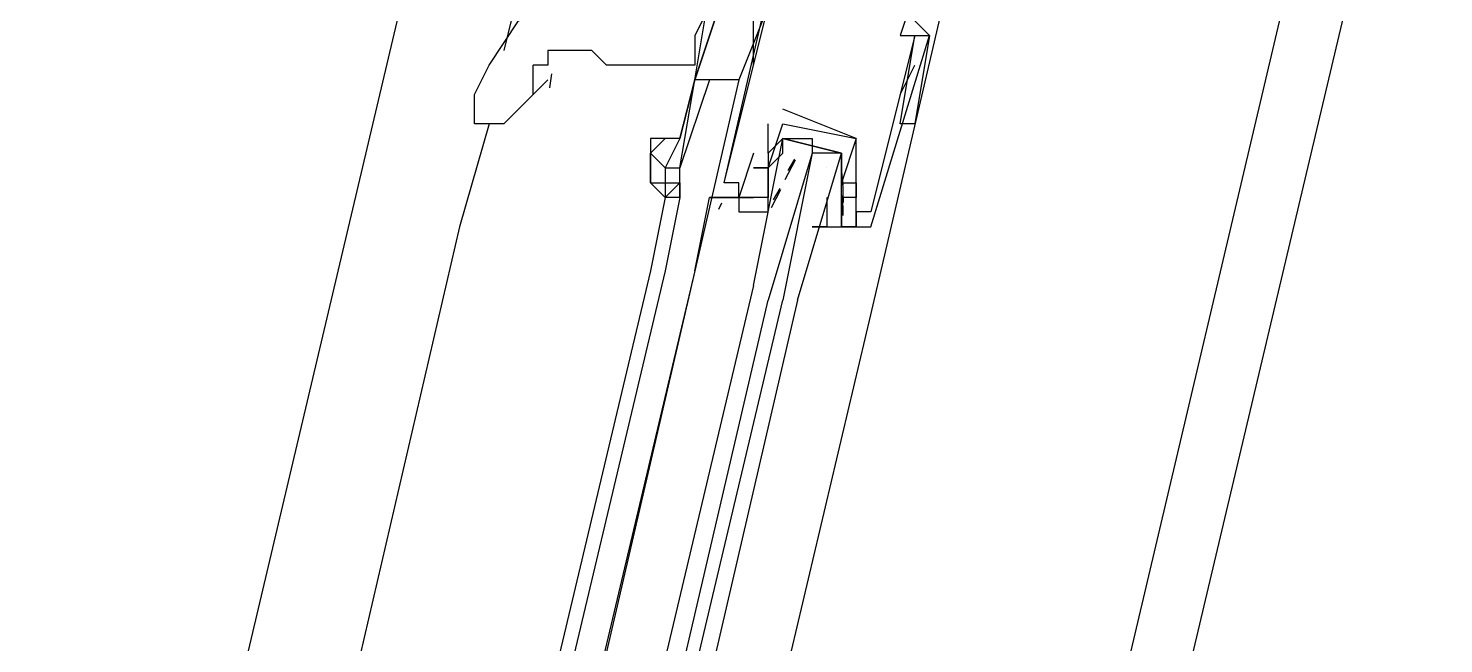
# Model space of a CAD drawing. Header units: feet. Extents: x -84 to 198, y -22 to 181.
# Drawn here: x 68.702 to 69.987, y 16.946 to 17.504 of the extents above; entities that cross this region are included whole.
import ezdxf

# ---------------------------------------------------------------- set-up
doc = ezdxf.new("R2010")
doc.units = ezdxf.units.FT
doc.layers.add('A-LINEA', color=7, linetype='CONTINUOUS')

msp = doc.modelspace()

# ---------------------------------------------------------------- linework, layer by layer
at = {"layer": 'A-LINEA'}
for p, q in [((68.0933, 9.9111), (69.9867, 17.8978)), ((67.56, 11.2578), (69.0933, 17.7511)), ((69.4667, 17.2444), (69.56, 17.6444)), ((69.16, 17.5911), (69.1333, 17.4844)), ((68.32, 11.0711), (69.8533, 17.5778)), ((69.3733, 17.5244), (69.3467, 17.4578)), ((69.36, 17.4711), (69.36, 17.5111)), ((69.1467, 17.4978), (69.1467, 17.4978)), ((69.4933, 17.4978), (69.4933, 17.4978)), ((69.4933, 17.4178), (69.5067, 17.4978)), ((69.4933, 17.4178), (69.5067, 17.4978)), ((69.5067, 17.4978), (69.5067, 17.4978)), ((69.52, 17.4978), (69.52, 17.4978)), ((69.52, 17.4978), (69.52, 17.4978)), ((69.16, 17.4444), (69.16, 17.4711)), ((69.3067, 17.4711), (69.3067, 17.4711)), ((69.3067, 17.4711), (69.3067, 17.4711)), ((69.3067, 17.4711), (69.3067, 17.4711)), ((69.4933, 17.4444), (69.5067, 17.4711)), ((69.5067, 17.4711), (69.5067, 17.4711)), ((69.1733, 17.4578), (69.16, 17.4444)), ((69.1766, 17.4632), (69.1748, 17.4504)), ((69.2933, 17.4044), (69.3067, 17.4578)), ((69.3067, 17.4578), (69.2933, 17.4044)), ((69.3067, 17.4578), (69.3067, 17.4578)), ((69.4933, 17.4444), (69.4933, 17.4444)), ((69.3867, 17.4311), (69.3867, 17.4311)), ((69.12, 17.4178), (69.0933, 17.3244)), ((69.3733, 17.3911), (69.3733, 17.4178)), ((69.3733, 17.4178), (69.3733, 17.4178)), ((69.3867, 17.4178), (69.3867, 17.4178)), ((69.3867, 17.4178), (69.3867, 17.4178)), ((69.5067, 17.4178), (69.5067, 17.4178)), ((69.4133, 17.4044), (69.4133, 17.3911)), ((69.4533, 17.4044), (69.4533, 17.4044)), ((69.4533, 17.4044), (69.4533, 17.4044)), ((69.36, 17.3911), (69.36, 17.3911)), ((69.3733, 17.3911), (69.3733, 17.3911)), ((69.3867, 17.3911), (69.3867, 17.3911)), ((69.36, 17.3778), (69.36, 17.3778)), ((69.3733, 17.3778), (69.3733, 17.3778)), ((69.3733, 17.3778), (69.3733, 17.3778)), ((69.3733, 17.3778), (69.3733, 17.3778)), ((69.3887, 17.3673), (69.3983, 17.3852)), ((69.3915, 17.3756), (69.3977, 17.3857)), ((69.4267, 17.3778), (69.4267, 17.3778)), ((69.4401, 17.3742), (69.4412, 17.3623)), ((69.2933, 17.3644), (69.28, 17.3511)), ((69.28, 17.3644), (69.28, 17.3511)), ((69.3333, 17.3644), (69.3333, 17.3644)), ((69.3333, 17.3644), (69.3333, 17.3644)), ((69.3467, 17.3644), (69.3467, 17.3644)), ((69.3733, 17.3644), (69.3733, 17.3644)), ((69.3733, 17.3511), (69.3733, 17.3644)), ((69.3867, 17.3644), (69.3867, 17.3644)), ((69.44, 17.3644), (69.44, 17.3644)), ((69.4409, 17.3667), (69.4414, 17.3463)), ((69.4533, 17.3644), (69.4533, 17.3644)), ((69.4533, 17.3644), (69.4533, 17.3644)), ((69.28, 17.3511), (69.2667, 17.2844)), ((69.2933, 17.3511), (69.28, 17.2844)), ((69.2933, 17.3511), (69.2933, 17.3511)), ((69.3333, 17.3511), (69.36, 17.3511)), ((69.3333, 17.3511), (69.3333, 17.3511)), ((69.3333, 17.3511), (69.3467, 17.3511)), ((69.3333, 17.3511), (69.3467, 17.3511)), ((69.3333, 17.3511), (69.3467, 17.3511)), ((69.3467, 17.3511), (69.3467, 17.3511)), ((69.36, 17.3511), (69.36, 17.3511)), ((69.3733, 17.3511), (69.3733, 17.3511)), ((69.3764, 17.3419), (69.3848, 17.3581)), ((69.3782, 17.3489), (69.3844, 17.3591)), ((69.4267, 17.3511), (69.4267, 17.3378)), ((69.4267, 17.3511), (69.4267, 17.3511)), ((69.44, 17.3511), (69.44, 17.3511)), ((69.4408, 17.3529), (69.4411, 17.3346)), ((69.4533, 17.3511), (69.4533, 17.3511)), ((69.3285, 17.3405), (69.3312, 17.346)), ((69.3285, 17.3405), (69.3312, 17.346)), ((69.3285, 17.3405), (69.3312, 17.346)), ((69.4267, 17.3378), (69.4267, 17.3378)), ((69.44, 17.3378), (69.44, 17.3378)), ((69.4401, 17.3476), (69.4412, 17.3357)), ((69.4533, 17.3378), (69.4533, 17.3378)), ((69.4667, 17.3378), (69.4667, 17.3378)), ((69.0933, 17.3244), (68.5067, 14.8044)), ((69.44, 17.3244), (69.44, 17.3244)), ((69.4533, 17.3244), (69.4533, 17.3244)), ((69.4667, 17.3244), (69.4667, 17.3244)), ((69.2667, 17.2844), (68.6667, 14.7644)), ((69.28, 17.2844), (68.68, 14.7644)), ((69.3067, 17.2844), (68.7067, 14.7511)), ((69.3067, 17.2844), (68.72, 14.7511)), ((68.8667, 14.7111), (69.4667, 17.2444))]:
    msp.add_line(p, q, dxfattribs=at)
for points in [[(69.44, 17.3378), (69.44, 17.3244), (69.4667, 17.3244), (69.52, 17.4978), (69.5067, 17.5111), (69.52, 17.5644), (69.5067, 17.5511), (69.4, 17.5778), (69.4, 17.5911)], [(69.3333, 17.3644), (69.3733, 17.5244), (69.3867, 17.5244), (69.3867, 17.5644), (69.4, 17.5644), (69.4133, 17.5644), (69.4133, 17.5511), (69.48, 17.5378), (69.48, 17.5511), (69.4933, 17.5378), (69.5067, 17.5378), (69.4933, 17.4978), (69.5067, 17.4978), (69.4667, 17.3378), (69.4533, 17.3378), (69.4533, 17.3244), (69.4533, 17.3644), (69.4533, 17.3644), (69.4533, 17.4044), (69.4533, 17.4044), (69.3867, 17.4311)], [(69.1067, 17.4444), (69.12, 17.4711), (69.1467, 17.5111), (69.2133, 17.5378)], [(69.3467, 17.4578), (69.3067, 17.4578), (69.3333, 17.5378), (69.3733, 17.5244)], [(69.3067, 17.4578), (69.32, 17.5378), (69.3333, 17.5378), (69.3067, 17.4578), (69.3067, 17.4578), (69.3067, 17.4578)], [(69.32, 17.5378), (69.32, 17.5244), (69.3067, 17.4978), (69.3067, 17.4711), (69.3067, 17.4711)], [(69.36, 17.3911), (69.3467, 17.3511), (69.3467, 17.3644), (69.3333, 17.3644), (69.3733, 17.5378)], [(69.5067, 17.4978), (69.52, 17.4978), (69.5067, 17.4178), (69.4933, 17.4178)], [(69.3067, 17.4711), (69.28, 17.4711), (69.2667, 17.4711), (69.2533, 17.4711), (69.24, 17.4711), (69.2267, 17.4711), (69.2133, 17.4844), (69.2, 17.4844), (69.1867, 17.4844), (69.1733, 17.4844), (69.1733, 17.4711), (69.16, 17.4711)], [(69.32, 17.4578), (69.2933, 17.3778), (69.2933, 17.3778), (69.3067, 17.4578)], [(69.3467, 17.4578), (69.3067, 17.2844), (69.32, 17.3511), (69.3467, 17.3511), (69.3467, 17.3511)], [(69.16, 17.4444), (69.1333, 17.4178), (69.1067, 17.4178), (69.1067, 17.4444)], [(69.3733, 17.3644), (69.3733, 17.3778), (69.36, 17.3778), (69.3733, 17.3778), (69.3867, 17.4178), (69.4533, 17.4044), (69.44, 17.3644), (69.4533, 17.3644), (69.4533, 17.3511), (69.44, 17.3511)], [(69.2933, 17.4044), (69.2933, 17.4044), (69.28, 17.4044), (69.2667, 17.4044)], [(69.28, 17.4044), (69.2667, 17.3911), (69.28, 17.3778)], [(69.2667, 17.4044), (69.2667, 17.3911), (69.2667, 17.3911)], [(69.2933, 17.4044), (69.28, 17.3778), (69.28, 17.3778), (69.2933, 17.3778)], [(69.4267, 17.3378), (69.4267, 17.3244), (69.4133, 17.3244), (69.4533, 17.3244), (69.44, 17.3244), (69.44, 17.3378), (69.44, 17.3644), (69.44, 17.3911), (69.3867, 17.4044), (69.3733, 17.3911), (69.3733, 17.3778), (69.3733, 17.3511), (69.36, 17.3511), (69.3467, 17.3511), (69.3467, 17.3378), (69.3733, 17.3378), (69.3733, 17.3511)], [(69.36, 17.2711), (69.3867, 17.4044), (69.4, 17.4044), (69.4133, 17.4044), (69.4133, 17.3911), (69.3733, 17.2578)], [(69.3733, 17.3778), (69.3867, 17.3911), (69.3867, 17.4044), (69.44, 17.3911), (69.44, 17.3778), (69.44, 17.3644)], [(69.28, 17.3778), (69.2667, 17.3911), (69.2667, 17.3644), (69.28, 17.3644)], [(69.2667, 17.3644), (69.2667, 17.3644), (69.2667, 17.3911), (69.2667, 17.3911), (69.2667, 17.3911), (69.2667, 17.3911)], [(69.4, 17.2578), (69.44, 17.3911), (69.4267, 17.3911), (69.4133, 17.3911), (69.3867, 17.2578)], [(69.28, 17.3778), (69.28, 17.3644), (69.2933, 17.3644), (69.2933, 17.3778)], [(69.2933, 17.3644), (69.2933, 17.3511), (69.2933, 17.3778)], [(69.2933, 17.3511), (69.28, 17.3511), (69.28, 17.3511), (69.2667, 17.3644), (69.2667, 17.3644)], [(69.2667, 17.3644), (69.2667, 17.3644), (69.2667, 17.3644)], [(69.3467, 17.3511), (69.3467, 17.3511), (69.32, 17.3511)], [(69.3467, 17.3511), (69.3467, 17.3511), (69.32, 17.3511)], [(69.36, 17.2711), (68.7467, 14.6844), (68.76, 14.6711), (68.7733, 14.6844), (69.3733, 17.2578)], [(69.4, 17.2578), (68.8, 14.6711), (68.7867, 14.6711), (68.7733, 14.6711), (69.3867, 17.2578)]]:
    msp.add_lwpolyline(points, dxfattribs=at)

doc.saveas('drawing.dxf')
